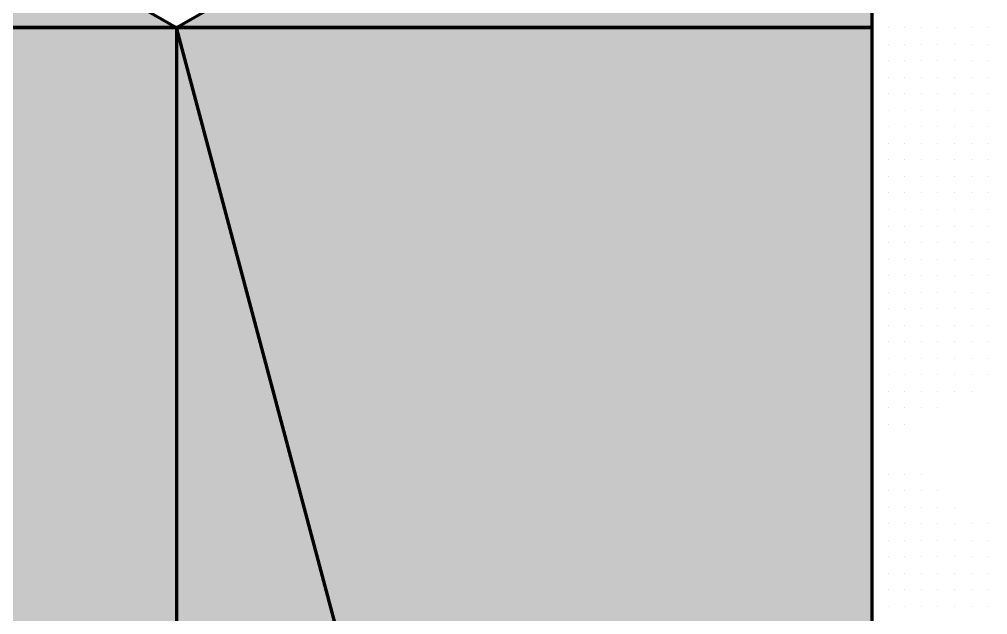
# Model space of a CAD drawing. Header units: inches. Extents: x 1 to 529, y -1 to 335.
# Drawn here: x 416.167 to 420.067, y 26.633 to 29.033 of the extents above; entities that cross this region are included whole.
import ezdxf

# ---------------------------------------------------------------- set-up
doc = ezdxf.new("R2010")
doc.units = ezdxf.units.IN
doc.layers.add('H', color=7, linetype='CONTINUOUS', lineweight=100)
doc.layers.add('P', color=250, linetype='CONTINUOUS', lineweight=100)

msp = doc.modelspace()

# ---------------------------------------------------------------- hatches: boundary and pattern name
at = {"layer": 'H', "linetype": 'CONTINUOUS'}
for points in [[(414, 30.6), (416.8, 29), (414, 29)], [(419.6, 30.6), (419.6, 29), (416.8, 29)], [(414, 29), (416.8, 29), (416.8, 22.8)], [(416.8, 18.4667), (419.6, 18.4667), (416.8, 29), (416.8, 18.4667), (419.6, 18.4667), (419.6, 16.8667)], [(416.8, 29), (419.6, 29), (419.6, 18.4667)]]:
    msp.add_hatch(color=0, dxfattribs=at).paths.add_polyline_path(points)

# ---------------------------------------------------------------- linework, layer by layer
at = {"layer": 'P', "color": 0, "linetype": 'CONTINUOUS'}
for points in [[(414, 30.6), (416.8, 29), (414, 29), (414, 30.6)], [(419.6, 30.6), (419.6, 29), (416.8, 29), (419.6, 30.6)], [(414, 29), (416.8, 29), (416.8, 22.8), (414, 29)], [(416.8, 29), (416.8, 18.4667), (419.6, 18.4667), (416.8, 29)], [(416.8, 29), (419.6, 29), (419.6, 18.4667), (416.8, 29)], [(419.6667, 29), (419.6667, 29)], [(419.6667, 29), (419.6667, 29)], [(419.6667, 29), (419.6667, 29)], [(419.7333, 29), (419.7333, 29)], [(419.7333, 29), (419.7333, 29)], [(419.7333, 29), (419.7333, 29)], [(419.8, 29), (419.8, 29)], [(419.8, 29), (419.8, 29)], [(419.8, 29), (419.8, 29)], [(419.8667, 29), (419.8667, 29)], [(419.8667, 29), (419.8667, 29)], [(419.8667, 29), (419.8667, 29)], [(419.8667, 29), (419.8667, 29)], [(419.8667, 29), (419.8667, 29)], [(419.8667, 29), (419.8667, 29)], [(419.9333, 29), (419.9333, 29)], [(419.9333, 29), (419.9333, 29)], [(419.9333, 29), (419.9333, 29)], [(420, 29), (420, 29)], [(420, 29), (420, 29)], [(420, 29), (420, 29)], [(420, 29), (420, 29)], [(420, 29), (420, 29)], [(420, 29), (420, 29)], [(420.0667, 29), (420.0667, 29)], [(420.0667, 29), (420.0667, 29)], [(420.0667, 29), (420.0667, 29)], [(419.6667, 28.9333), (419.6667, 28.9333)], [(419.6667, 28.9333), (419.6667, 28.9333)], [(419.6667, 28.9333), (419.6667, 28.9333)], [(419.7333, 28.9333), (419.7333, 28.9333)], [(419.7333, 28.9333), (419.7333, 28.9333)], [(419.7333, 28.9333), (419.7333, 28.9333)], [(419.8, 28.9333), (419.8, 28.9333)], [(419.8, 28.9333), (419.8, 28.9333)], [(419.8, 28.9333), (419.8, 28.9333)], [(419.8667, 28.9333), (419.8667, 28.9333)], [(419.8667, 28.9333), (419.8667, 28.9333)], [(419.8667, 28.9333), (419.8667, 28.9333)], [(419.8667, 28.9333), (419.8667, 28.9333)], [(419.8667, 28.9333), (419.8667, 28.9333)], [(419.8667, 28.9333), (419.8667, 28.9333)], [(419.9333, 28.9333), (419.9333, 28.9333)], [(419.9333, 28.9333), (419.9333, 28.9333)], [(419.9333, 28.9333), (419.9333, 28.9333)], [(420, 28.9333), (420, 28.9333)], [(420, 28.9333), (420, 28.9333)], [(420, 28.9333), (420, 28.9333)], [(420, 28.9333), (420, 28.9333)], [(420, 28.9333), (420, 28.9333)], [(420, 28.9333), (420, 28.9333)], [(420.0667, 28.9333), (420.0667, 28.9333)], [(420.0667, 28.9333), (420.0667, 28.9333)], [(420.0667, 28.9333), (420.0667, 28.9333)], [(419.6667, 28.8667), (419.6667, 28.8667)], [(419.6667, 28.8667), (419.6667, 28.8667)], [(419.6667, 28.8667), (419.6667, 28.8667)], [(419.6667, 28.8667), (419.6667, 28.8667)], [(419.6667, 28.8667), (419.6667, 28.8667)], [(419.6667, 28.8667), (419.6667, 28.8667)], [(419.7333, 28.8667), (419.7333, 28.8667)], [(419.7333, 28.8667), (419.7333, 28.8667)], [(419.7333, 28.8667), (419.7333, 28.8667)], [(419.7333, 28.8667), (419.7333, 28.8667)], [(419.7333, 28.8667), (419.7333, 28.8667)], [(419.7333, 28.8667), (419.7333, 28.8667)], [(419.8, 28.8667), (419.8, 28.8667)], [(419.8, 28.8667), (419.8, 28.8667)], [(419.8, 28.8667), (419.8, 28.8667)], [(419.8, 28.8667), (419.8, 28.8667)], [(419.8, 28.8667), (419.8, 28.8667)], [(419.8, 28.8667), (419.8, 28.8667)], [(419.8667, 28.8667), (419.8667, 28.8667)], [(419.8667, 28.8667), (419.8667, 28.8667)], [(419.8667, 28.8667), (419.8667, 28.8667)], [(419.8667, 28.8667), (419.8667, 28.8667)], [(419.8667, 28.8667), (419.8667, 28.8667)], [(419.8667, 28.8667), (419.8667, 28.8667)], [(419.8667, 28.8667), (419.8667, 28.8667)], [(419.8667, 28.8667), (419.8667, 28.8667)], [(419.8667, 28.8667), (419.8667, 28.8667)], [(419.8667, 28.8667), (419.8667, 28.8667)], [(419.8667, 28.8667), (419.8667, 28.8667)], [(419.8667, 28.8667), (419.8667, 28.8667)], [(419.9333, 28.8667), (419.9333, 28.8667)], [(419.9333, 28.8667), (419.9333, 28.8667)], [(419.9333, 28.8667), (419.9333, 28.8667)], [(419.9333, 28.8667), (419.9333, 28.8667)], [(419.9333, 28.8667), (419.9333, 28.8667)], [(419.9333, 28.8667), (419.9333, 28.8667)], [(420, 28.8667), (420, 28.8667)], [(420, 28.8667), (420, 28.8667)], [(420, 28.8667), (420, 28.8667)], [(420, 28.8667), (420, 28.8667)], [(420, 28.8667), (420, 28.8667)], [(420, 28.8667), (420, 28.8667)], [(420, 28.8667), (420, 28.8667)], [(420, 28.8667), (420, 28.8667)], [(420, 28.8667), (420, 28.8667)], [(420, 28.8667), (420, 28.8667)], [(420, 28.8667), (420, 28.8667)], [(420, 28.8667), (420, 28.8667)], [(420.0667, 28.8667), (420.0667, 28.8667)], [(420.0667, 28.8667), (420.0667, 28.8667)], [(420.0667, 28.8667), (420.0667, 28.8667)], [(420.0667, 28.8667), (420.0667, 28.8667)], [(420.0667, 28.8667), (420.0667, 28.8667)], [(420.0667, 28.8667), (420.0667, 28.8667)], [(419.6667, 28.8), (419.6667, 28.8)], [(419.6667, 28.8), (419.6667, 28.8)], [(419.6667, 28.8), (419.6667, 28.8)], [(419.6667, 28.8), (419.6667, 28.8)], [(419.7333, 28.8), (419.7333, 28.8)], [(419.7333, 28.8), (419.7333, 28.8)], [(419.7333, 28.8), (419.7333, 28.8)], [(419.7333, 28.8), (419.7333, 28.8)], [(419.8, 28.8), (419.8, 28.8)], [(419.8, 28.8), (419.8, 28.8)], [(419.8, 28.8), (419.8, 28.8)], [(419.8, 28.8), (419.8, 28.8)], [(419.8667, 28.8), (419.8667, 28.8)], [(419.8667, 28.8), (419.8667, 28.8)], [(419.8667, 28.8), (419.8667, 28.8)], [(419.8667, 28.8), (419.8667, 28.8)], [(419.8667, 28.8), (419.8667, 28.8)], [(419.8667, 28.8), (419.8667, 28.8)], [(419.8667, 28.8), (419.8667, 28.8)], [(419.8667, 28.8), (419.8667, 28.8)], [(419.9333, 28.8), (419.9333, 28.8)], [(419.9333, 28.8), (419.9333, 28.8)], [(419.9333, 28.8), (419.9333, 28.8)], [(419.9333, 28.8), (419.9333, 28.8)], [(420, 28.8), (420, 28.8)], [(420, 28.8), (420, 28.8)], [(420, 28.8), (420, 28.8)], [(420, 28.8), (420, 28.8)], [(420, 28.8), (420, 28.8)], [(420, 28.8), (420, 28.8)], [(420, 28.8), (420, 28.8)], [(420, 28.8), (420, 28.8)], [(420.0667, 28.8), (420.0667, 28.8)], [(420.0667, 28.8), (420.0667, 28.8)], [(420.0667, 28.8), (420.0667, 28.8)], [(420.0667, 28.8), (420.0667, 28.8)], [(419.6667, 28.7333), (419.6667, 28.7333)], [(419.6667, 28.7333), (419.6667, 28.7333)], [(419.6667, 28.7333), (419.6667, 28.7333)], [(419.6667, 28.7333), (419.6667, 28.7333)], [(419.6667, 28.7333), (419.6667, 28.7333)], [(419.6667, 28.7333), (419.6667, 28.7333)], [(419.7333, 28.7333), (419.7333, 28.7333)], [(419.7333, 28.7333), (419.7333, 28.7333)], [(419.7333, 28.7333), (419.7333, 28.7333)], [(419.7333, 28.7333), (419.7333, 28.7333)], [(419.7333, 28.7333), (419.7333, 28.7333)], [(419.7333, 28.7333), (419.7333, 28.7333)], [(419.8, 28.7333), (419.8, 28.7333)], [(419.8, 28.7333), (419.8, 28.7333)], [(419.8, 28.7333), (419.8, 28.7333)], [(419.8, 28.7333), (419.8, 28.7333)], [(419.8, 28.7333), (419.8, 28.7333)], [(419.8, 28.7333), (419.8, 28.7333)], [(419.8667, 28.7333), (419.8667, 28.7333)], [(419.8667, 28.7333), (419.8667, 28.7333)], [(419.8667, 28.7333), (419.8667, 28.7333)], [(419.8667, 28.7333), (419.8667, 28.7333)], [(419.8667, 28.7333), (419.8667, 28.7333)], [(419.8667, 28.7333), (419.8667, 28.7333)], [(419.8667, 28.7333), (419.8667, 28.7333)], [(419.8667, 28.7333), (419.8667, 28.7333)], [(419.8667, 28.7333), (419.8667, 28.7333)], [(419.8667, 28.7333), (419.8667, 28.7333)], [(419.8667, 28.7333), (419.8667, 28.7333)], [(419.8667, 28.7333), (419.8667, 28.7333)], [(419.9333, 28.7333), (419.9333, 28.7333)], [(419.9333, 28.7333), (419.9333, 28.7333)], [(419.9333, 28.7333), (419.9333, 28.7333)], [(419.9333, 28.7333), (419.9333, 28.7333)], [(419.9333, 28.7333), (419.9333, 28.7333)], [(419.9333, 28.7333), (419.9333, 28.7333)], [(420, 28.7333), (420, 28.7333)], [(420, 28.7333), (420, 28.7333)], [(420, 28.7333), (420, 28.7333)], [(420, 28.7333), (420, 28.7333)], [(420, 28.7333), (420, 28.7333)], [(420, 28.7333), (420, 28.7333)], [(420, 28.7333), (420, 28.7333)], [(420, 28.7333), (420, 28.7333)], [(420, 28.7333), (420, 28.7333)], [(420, 28.7333), (420, 28.7333)], [(420, 28.7333), (420, 28.7333)], [(420, 28.7333), (420, 28.7333)], [(420.0667, 28.7333), (420.0667, 28.7333)], [(420.0667, 28.7333), (420.0667, 28.7333)], [(420.0667, 28.7333), (420.0667, 28.7333)], [(420.0667, 28.7333), (420.0667, 28.7333)], [(420.0667, 28.7333), (420.0667, 28.7333)], [(420.0667, 28.7333), (420.0667, 28.7333)], [(420.0667, 28.7333), (420.0667, 28.7333)], [(419.6667, 28.6667), (419.6667, 28.6667)], [(419.6667, 28.6667), (419.6667, 28.6667)], [(419.6667, 28.6667), (419.6667, 28.6667)], [(419.7333, 28.6667), (419.7333, 28.6667)], [(419.7333, 28.6667), (419.7333, 28.6667)], [(419.7333, 28.6667), (419.7333, 28.6667)], [(419.8, 28.6667), (419.8, 28.6667)], [(419.8, 28.6667), (419.8, 28.6667)], [(419.8, 28.6667), (419.8, 28.6667)], [(419.8667, 28.6667), (419.8667, 28.6667)], [(419.8667, 28.6667), (419.8667, 28.6667)], [(419.8667, 28.6667), (419.8667, 28.6667)], [(419.8667, 28.6667), (419.8667, 28.6667)], [(419.8667, 28.6667), (419.8667, 28.6667)], [(419.8667, 28.6667), (419.8667, 28.6667)], [(419.9333, 28.6667), (419.9333, 28.6667)], [(419.9333, 28.6667), (419.9333, 28.6667)], [(419.9333, 28.6667), (419.9333, 28.6667)], [(420, 28.6667), (420, 28.6667)], [(420, 28.6667), (420, 28.6667)], [(420, 28.6667), (420, 28.6667)], [(420, 28.6667), (420, 28.6667)], [(420, 28.6667), (420, 28.6667)], [(420, 28.6667), (420, 28.6667)], [(420.0667, 28.6667), (420.0667, 28.6667)], [(420.0667, 28.6667), (420.0667, 28.6667)], [(420.0667, 28.6667), (420.0667, 28.6667)], [(419.6667, 28.6), (419.6667, 28.6)], [(419.6667, 28.6), (419.6667, 28.6)], [(419.6667, 28.6), (419.6667, 28.6)], [(419.7333, 28.6), (419.7333, 28.6)], [(419.7333, 28.6), (419.7333, 28.6)], [(419.7333, 28.6), (419.7333, 28.6)], [(419.8, 28.6), (419.8, 28.6)], [(419.8, 28.6), (419.8, 28.6)], [(419.8, 28.6), (419.8, 28.6)], [(419.8667, 28.6), (419.8667, 28.6)], [(419.8667, 28.6), (419.8667, 28.6)], [(419.8667, 28.6), (419.8667, 28.6)], [(419.8667, 28.6), (419.8667, 28.6)], [(419.8667, 28.6), (419.8667, 28.6)], [(419.8667, 28.6), (419.8667, 28.6)], [(419.9333, 28.6), (419.9333, 28.6)], [(419.9333, 28.6), (419.9333, 28.6)], [(419.9333, 28.6), (419.9333, 28.6)], [(420, 28.6), (420, 28.6)], [(420, 28.6), (420, 28.6)], [(420, 28.6), (420, 28.6)], [(420, 28.6), (420, 28.6)], [(420, 28.6), (420, 28.6)], [(420, 28.6), (420, 28.6)], [(420.0667, 28.6), (420.0667, 28.6)], [(420.0667, 28.6), (420.0667, 28.6)], [(420.0667, 28.6), (420.0667, 28.6)], [(419.6667, 28.5333), (419.6667, 28.5333)], [(419.6667, 28.5333), (419.6667, 28.5333)], [(419.6667, 28.5333), (419.6667, 28.5333)], [(419.6667, 28.5333), (419.6667, 28.5333)], [(419.6667, 28.5333), (419.6667, 28.5333)], [(419.6667, 28.5333), (419.6667, 28.5333)], [(419.7333, 28.5333), (419.7333, 28.5333)], [(419.7333, 28.5333), (419.7333, 28.5333)], [(419.7333, 28.5333), (419.7333, 28.5333)], [(419.7333, 28.5333), (419.7333, 28.5333)], [(419.7333, 28.5333), (419.7333, 28.5333)], [(419.7333, 28.5333), (419.7333, 28.5333)], [(419.8, 28.5333), (419.8, 28.5333)], [(419.8, 28.5333), (419.8, 28.5333)], [(419.8, 28.5333), (419.8, 28.5333)], [(419.8, 28.5333), (419.8, 28.5333)], [(419.8, 28.5333), (419.8, 28.5333)], [(419.8, 28.5333), (419.8, 28.5333)], [(419.8667, 28.5333), (419.8667, 28.5333)], [(419.8667, 28.5333), (419.8667, 28.5333)], [(419.8667, 28.5333), (419.8667, 28.5333)], [(419.8667, 28.5333), (419.8667, 28.5333)], [(419.8667, 28.5333), (419.8667, 28.5333)], [(419.8667, 28.5333), (419.8667, 28.5333)], [(419.8667, 28.5333), (419.8667, 28.5333)], [(419.8667, 28.5333), (419.8667, 28.5333)], [(419.8667, 28.5333), (419.8667, 28.5333)], [(419.8667, 28.5333), (419.8667, 28.5333)], [(419.8667, 28.5333), (419.8667, 28.5333)], [(419.8667, 28.5333), (419.8667, 28.5333)], [(419.9333, 28.5333), (419.9333, 28.5333)], [(419.9333, 28.5333), (419.9333, 28.5333)], [(419.9333, 28.5333), (419.9333, 28.5333)], [(419.9333, 28.5333), (419.9333, 28.5333)], [(419.9333, 28.5333), (419.9333, 28.5333)], [(419.9333, 28.5333), (419.9333, 28.5333)], [(420, 28.5333), (420, 28.5333)], [(420, 28.5333), (420, 28.5333)], [(420, 28.5333), (420, 28.5333)], [(420, 28.5333), (420, 28.5333)], [(420, 28.5333), (420, 28.5333)], [(420, 28.5333), (420, 28.5333)], [(420, 28.5333), (420, 28.5333)], [(420, 28.5333), (420, 28.5333)], [(420, 28.5333), (420, 28.5333)], [(420, 28.5333), (420, 28.5333)], [(420, 28.5333), (420, 28.5333)], [(420, 28.5333), (420, 28.5333)], [(420.0667, 28.5333), (420.0667, 28.5333)], [(420.0667, 28.5333), (420.0667, 28.5333)], [(420.0667, 28.5333), (420.0667, 28.5333)], [(420.0667, 28.5333), (420.0667, 28.5333)], [(420.0667, 28.5333), (420.0667, 28.5333)], [(420.0667, 28.5333), (420.0667, 28.5333)], [(419.6667, 28.4667), (419.6667, 28.4667)], [(419.6667, 28.4667), (419.6667, 28.4667)], [(419.6667, 28.4667), (419.6667, 28.4667)], [(419.7333, 28.4667), (419.7333, 28.4667)], [(419.7333, 28.4667), (419.7333, 28.4667)], [(419.7333, 28.4667), (419.7333, 28.4667)], [(419.8, 28.4667), (419.8, 28.4667)], [(419.8, 28.4667), (419.8, 28.4667)], [(419.8, 28.4667), (419.8, 28.4667)], [(419.8667, 28.4667), (419.8667, 28.4667)], [(419.8667, 28.4667), (419.8667, 28.4667)], [(419.8667, 28.4667), (419.8667, 28.4667)], [(419.8667, 28.4667), (419.8667, 28.4667)], [(419.8667, 28.4667), (419.8667, 28.4667)], [(419.8667, 28.4667), (419.8667, 28.4667)], [(419.9333, 28.4667), (419.9333, 28.4667)], [(419.9333, 28.4667), (419.9333, 28.4667)], [(419.9333, 28.4667), (419.9333, 28.4667)], [(420, 28.4667), (420, 28.4667)], [(420, 28.4667), (420, 28.4667)], [(420, 28.4667), (420, 28.4667)], [(420, 28.4667), (420, 28.4667)], [(420, 28.4667), (420, 28.4667)], [(420, 28.4667), (420, 28.4667)], [(420.0667, 28.4667), (420.0667, 28.4667)], [(420.0667, 28.4667), (420.0667, 28.4667)], [(420.0667, 28.4667), (420.0667, 28.4667)], [(419.6667, 28.4), (419.6667, 28.4)], [(419.6667, 28.4), (419.6667, 28.4)], [(419.6667, 28.4), (419.6667, 28.4)], [(419.6667, 28.4), (419.6667, 28.4)], [(419.6667, 28.4), (419.6667, 28.4)], [(419.6667, 28.4), (419.6667, 28.4)], [(419.6667, 28.4), (419.6667, 28.4)], [(419.7333, 28.4), (419.7333, 28.4)], [(419.7333, 28.4), (419.7333, 28.4)], [(419.7333, 28.4), (419.7333, 28.4)], [(419.7333, 28.4), (419.7333, 28.4)], [(419.7333, 28.4), (419.7333, 28.4)], [(419.7333, 28.4), (419.7333, 28.4)], [(419.7333, 28.4), (419.7333, 28.4)], [(419.8, 28.4), (419.8, 28.4)], [(419.8, 28.4), (419.8, 28.4)], [(419.8, 28.4), (419.8, 28.4)], [(419.8, 28.4), (419.8, 28.4)], [(419.8, 28.4), (419.8, 28.4)], [(419.8, 28.4), (419.8, 28.4)], [(419.8, 28.4), (419.8, 28.4)], [(419.8667, 28.4), (419.8667, 28.4)], [(419.8667, 28.4), (419.8667, 28.4)], [(419.8667, 28.4), (419.8667, 28.4)], [(419.8667, 28.4), (419.8667, 28.4)], [(419.8667, 28.4), (419.8667, 28.4)], [(419.8667, 28.4), (419.8667, 28.4)], [(419.8667, 28.4), (419.8667, 28.4)], [(419.8667, 28.4), (419.8667, 28.4)], [(419.8667, 28.4), (419.8667, 28.4)], [(419.8667, 28.4), (419.8667, 28.4)], [(419.8667, 28.4), (419.8667, 28.4)], [(419.8667, 28.4), (419.8667, 28.4)], [(419.8667, 28.4), (419.8667, 28.4)], [(419.8667, 28.4), (419.8667, 28.4)], [(419.9333, 28.4), (419.9333, 28.4)], [(419.9333, 28.4), (419.9333, 28.4)], [(419.9333, 28.4), (419.9333, 28.4)], [(419.9333, 28.4), (419.9333, 28.4)], [(419.9333, 28.4), (419.9333, 28.4)], [(419.9333, 28.4), (419.9333, 28.4)], [(419.9333, 28.4), (419.9333, 28.4)], [(420, 28.4), (420, 28.4)], [(420, 28.4), (420, 28.4)], [(420, 28.4), (420, 28.4)], [(420, 28.4), (420, 28.4)], [(420, 28.4), (420, 28.4)], [(420, 28.4), (420, 28.4)], [(420, 28.4), (420, 28.4)], [(420, 28.4), (420, 28.4)], [(420, 28.4), (420, 28.4)], [(420, 28.4), (420, 28.4)], [(420, 28.4), (420, 28.4)], [(420, 28.4), (420, 28.4)], [(420, 28.4), (420, 28.4)], [(420, 28.4), (420, 28.4)], [(420.0667, 28.4), (420.0667, 28.4)], [(420.0667, 28.4), (420.0667, 28.4)], [(420.0667, 28.4), (420.0667, 28.4)], [(420.0667, 28.4), (420.0667, 28.4)], [(420.0667, 28.4), (420.0667, 28.4)], [(420.0667, 28.4), (420.0667, 28.4)], [(420.0667, 28.4), (420.0667, 28.4)], [(419.6667, 28.3333), (419.6667, 28.3333)], [(419.6667, 28.3333), (419.6667, 28.3333)], [(419.6667, 28.3333), (419.6667, 28.3333)], [(419.7333, 28.3333), (419.7333, 28.3333)], [(419.7333, 28.3333), (419.7333, 28.3333)], [(419.7333, 28.3333), (419.7333, 28.3333)], [(419.8, 28.3333), (419.8, 28.3333)], [(419.8, 28.3333), (419.8, 28.3333)], [(419.8, 28.3333), (419.8, 28.3333)], [(419.8667, 28.3333), (419.8667, 28.3333)], [(419.8667, 28.3333), (419.8667, 28.3333)], [(419.8667, 28.3333), (419.8667, 28.3333)], [(419.8667, 28.3333), (419.8667, 28.3333)], [(419.8667, 28.3333), (419.8667, 28.3333)], [(419.8667, 28.3333), (419.8667, 28.3333)], [(419.9333, 28.3333), (419.9333, 28.3333)], [(419.9333, 28.3333), (419.9333, 28.3333)], [(419.9333, 28.3333), (419.9333, 28.3333)], [(420, 28.3333), (420, 28.3333)], [(420, 28.3333), (420, 28.3333)], [(420, 28.3333), (420, 28.3333)], [(420, 28.3333), (420, 28.3333)], [(420, 28.3333), (420, 28.3333)], [(420, 28.3333), (420, 28.3333)], [(420.0667, 28.3333), (420.0667, 28.3333)], [(420.0667, 28.3333), (420.0667, 28.3333)], [(420.0667, 28.3333), (420.0667, 28.3333)], [(419.6667, 28.2667), (419.6667, 28.2667)], [(419.6667, 28.2667), (419.6667, 28.2667)], [(419.6667, 28.2667), (419.6667, 28.2667)], [(419.6667, 28.2667), (419.6667, 28.2667)], [(419.7333, 28.2667), (419.7333, 28.2667)], [(419.7333, 28.2667), (419.7333, 28.2667)], [(419.7333, 28.2667), (419.7333, 28.2667)], [(419.8, 28.2667), (419.8, 28.2667)], [(419.8, 28.2667), (419.8, 28.2667)], [(419.8, 28.2667), (419.8, 28.2667)], [(419.8667, 28.2667), (419.8667, 28.2667)], [(419.8667, 28.2667), (419.8667, 28.2667)], [(419.8667, 28.2667), (419.8667, 28.2667)], [(419.8667, 28.2667), (419.8667, 28.2667)], [(419.8667, 28.2667), (419.8667, 28.2667)], [(419.8667, 28.2667), (419.8667, 28.2667)], [(419.9333, 28.2667), (419.9333, 28.2667)], [(419.9333, 28.2667), (419.9333, 28.2667)], [(419.9333, 28.2667), (419.9333, 28.2667)], [(420, 28.2667), (420, 28.2667)], [(420, 28.2667), (420, 28.2667)], [(420, 28.2667), (420, 28.2667)], [(420, 28.2667), (420, 28.2667)], [(420, 28.2667), (420, 28.2667)], [(420, 28.2667), (420, 28.2667)], [(420.0667, 28.2667), (420.0667, 28.2667)], [(420.0667, 28.2667), (420.0667, 28.2667)], [(420.0667, 28.2667), (420.0667, 28.2667)], [(419.6667, 28.2), (419.6667, 28.2)], [(419.6667, 28.2), (419.6667, 28.2)], [(419.6667, 28.2), (419.6667, 28.2)], [(419.6667, 28.2), (419.6667, 28.2)], [(419.6667, 28.2), (419.6667, 28.2)], [(419.6667, 28.2), (419.6667, 28.2)], [(419.7333, 28.2), (419.7333, 28.2)], [(419.7333, 28.2), (419.7333, 28.2)], [(419.7333, 28.2), (419.7333, 28.2)], [(419.7333, 28.2), (419.7333, 28.2)], [(419.7333, 28.2), (419.7333, 28.2)], [(419.7333, 28.2), (419.7333, 28.2)], [(419.8, 28.2), (419.8, 28.2)], [(419.8, 28.2), (419.8, 28.2)], [(419.8, 28.2), (419.8, 28.2)], [(419.8, 28.2), (419.8, 28.2)], [(419.8, 28.2), (419.8, 28.2)], [(419.8, 28.2), (419.8, 28.2)], [(419.8667, 28.2), (419.8667, 28.2)], [(419.8667, 28.2), (419.8667, 28.2)], [(419.8667, 28.2), (419.8667, 28.2)], [(419.8667, 28.2), (419.8667, 28.2)], [(419.8667, 28.2), (419.8667, 28.2)], [(419.8667, 28.2), (419.8667, 28.2)], [(419.8667, 28.2), (419.8667, 28.2)], [(419.8667, 28.2), (419.8667, 28.2)], [(419.8667, 28.2), (419.8667, 28.2)], [(419.8667, 28.2), (419.8667, 28.2)], [(419.8667, 28.2), (419.8667, 28.2)], [(419.8667, 28.2), (419.8667, 28.2)], [(419.9333, 28.2), (419.9333, 28.2)], [(419.9333, 28.2), (419.9333, 28.2)], [(419.9333, 28.2), (419.9333, 28.2)], [(419.9333, 28.2), (419.9333, 28.2)], [(419.9333, 28.2), (419.9333, 28.2)], [(419.9333, 28.2), (419.9333, 28.2)], [(420, 28.2), (420, 28.2)], [(420, 28.2), (420, 28.2)], [(420, 28.2), (420, 28.2)], [(420, 28.2), (420, 28.2)], [(420, 28.2), (420, 28.2)], [(420, 28.2), (420, 28.2)], [(420, 28.2), (420, 28.2)], [(420, 28.2), (420, 28.2)], [(420, 28.2), (420, 28.2)], [(420, 28.2), (420, 28.2)], [(420, 28.2), (420, 28.2)], [(420, 28.2), (420, 28.2)], [(420.0667, 28.2), (420.0667, 28.2)], [(420.0667, 28.2), (420.0667, 28.2)], [(420.0667, 28.2), (420.0667, 28.2)], [(420.0667, 28.2), (420.0667, 28.2)], [(420.0667, 28.2), (420.0667, 28.2)], [(420.0667, 28.2), (420.0667, 28.2)], [(419.6667, 28.1333), (419.6667, 28.1333)], [(419.6667, 28.1333), (419.6667, 28.1333)], [(419.6667, 28.1333), (419.6667, 28.1333)], [(419.7333, 28.1333), (419.7333, 28.1333)], [(419.7333, 28.1333), (419.7333, 28.1333)], [(419.7333, 28.1333), (419.7333, 28.1333)], [(419.8, 28.1333), (419.8, 28.1333)], [(419.8, 28.1333), (419.8, 28.1333)], [(419.8, 28.1333), (419.8, 28.1333)], [(419.8667, 28.1333), (419.8667, 28.1333)], [(419.8667, 28.1333), (419.8667, 28.1333)], [(419.8667, 28.1333), (419.8667, 28.1333)], [(419.8667, 28.1333), (419.8667, 28.1333)], [(419.8667, 28.1333), (419.8667, 28.1333)], [(419.8667, 28.1333), (419.8667, 28.1333)], [(419.9333, 28.1333), (419.9333, 28.1333)], [(419.9333, 28.1333), (419.9333, 28.1333)], [(419.9333, 28.1333), (419.9333, 28.1333)], [(420, 28.1333), (420, 28.1333)], [(420, 28.1333), (420, 28.1333)], [(420, 28.1333), (420, 28.1333)], [(420, 28.1333), (420, 28.1333)], [(420, 28.1333), (420, 28.1333)], [(420, 28.1333), (420, 28.1333)], [(420.0667, 28.1333), (420.0667, 28.1333)], [(420.0667, 28.1333), (420.0667, 28.1333)], [(420.0667, 28.1333), (420.0667, 28.1333)], [(419.6667, 28.0667), (419.6667, 28.0667)], [(419.6667, 28.0667), (419.6667, 28.0667)], [(419.6667, 28.0667), (419.6667, 28.0667)], [(419.6667, 28.0667), (419.6667, 28.0667)], [(419.7333, 28.0667), (419.7333, 28.0667)], [(419.7333, 28.0667), (419.7333, 28.0667)], [(419.7333, 28.0667), (419.7333, 28.0667)], [(419.7333, 28.0667), (419.7333, 28.0667)], [(419.8, 28.0667), (419.8, 28.0667)], [(419.8, 28.0667), (419.8, 28.0667)], [(419.8, 28.0667), (419.8, 28.0667)], [(419.8, 28.0667), (419.8, 28.0667)], [(419.8667, 28.0667), (419.8667, 28.0667)], [(419.8667, 28.0667), (419.8667, 28.0667)], [(419.8667, 28.0667), (419.8667, 28.0667)], [(419.8667, 28.0667), (419.8667, 28.0667)], [(419.8667, 28.0667), (419.8667, 28.0667)], [(419.8667, 28.0667), (419.8667, 28.0667)], [(419.8667, 28.0667), (419.8667, 28.0667)], [(419.8667, 28.0667), (419.8667, 28.0667)], [(419.9333, 28.0667), (419.9333, 28.0667)], [(419.9333, 28.0667), (419.9333, 28.0667)], [(419.9333, 28.0667), (419.9333, 28.0667)], [(419.9333, 28.0667), (419.9333, 28.0667)], [(420, 28.0667), (420, 28.0667)], [(420, 28.0667), (420, 28.0667)], [(420, 28.0667), (420, 28.0667)], [(420, 28.0667), (420, 28.0667)], [(420, 28.0667), (420, 28.0667)], [(420, 28.0667), (420, 28.0667)], [(420, 28.0667), (420, 28.0667)], [(420, 28.0667), (420, 28.0667)], [(420, 28.0667), (420, 28.0667)], [(420.0667, 28.0667), (420.0667, 28.0667)], [(420.0667, 28.0667), (420.0667, 28.0667)], [(420.0667, 28.0667), (420.0667, 28.0667)], [(420.0667, 28.0667), (420.0667, 28.0667)], [(419.6667, 28), (419.6667, 28)], [(419.6667, 28), (419.6667, 28)], [(419.6667, 28), (419.6667, 28)], [(419.6667, 28), (419.6667, 28)], [(419.6667, 28), (419.6667, 28)], [(419.6667, 28), (419.6667, 28)], [(419.6667, 28), (419.6667, 28)], [(419.7333, 28), (419.7333, 28)], [(419.7333, 28), (419.7333, 28)], [(419.7333, 28), (419.7333, 28)], [(419.7333, 28), (419.7333, 28)], [(419.7333, 28), (419.7333, 28)], [(419.7333, 28), (419.7333, 28)], [(419.8, 28), (419.8, 28)], [(419.8, 28), (419.8, 28)], [(419.8, 28), (419.8, 28)], [(419.8, 28), (419.8, 28)], [(419.8, 28), (419.8, 28)], [(419.8, 28), (419.8, 28)], [(419.8667, 28), (419.8667, 28)], [(419.8667, 28), (419.8667, 28)], [(419.8667, 28), (419.8667, 28)], [(419.8667, 28), (419.8667, 28)], [(419.8667, 28), (419.8667, 28)], [(419.8667, 28), (419.8667, 28)], [(419.8667, 28), (419.8667, 28)], [(419.8667, 28), (419.8667, 28)], [(419.8667, 28), (419.8667, 28)], [(419.8667, 28), (419.8667, 28)], [(419.8667, 28), (419.8667, 28)], [(419.8667, 28), (419.8667, 28)], [(419.9333, 28), (419.9333, 28)], [(419.9333, 28), (419.9333, 28)], [(419.9333, 28), (419.9333, 28)], [(419.9333, 28), (419.9333, 28)], [(419.9333, 28), (419.9333, 28)], [(419.9333, 28), (419.9333, 28)], [(420, 28), (420, 28)], [(420, 28), (420, 28)], [(420, 28), (420, 28)], [(420, 28), (420, 28)], [(420, 28), (420, 28)], [(420, 28), (420, 28)], [(420, 28), (420, 28)], [(420, 28), (420, 28)], [(420, 28), (420, 28)], [(420, 28), (420, 28)], [(420, 28), (420, 28)], [(420, 28), (420, 28)], [(420.0667, 28), (420.0667, 28)], [(420.0667, 28), (420.0667, 28)], [(420.0667, 28), (420.0667, 28)], [(420.0667, 28), (420.0667, 28)], [(420.0667, 28), (420.0667, 28)], [(420.0667, 28), (420.0667, 28)], [(419.6667, 27.9333), (419.6667, 27.9333)], [(419.6667, 27.9333), (419.6667, 27.9333)], [(419.6667, 27.9333), (419.6667, 27.9333)], [(419.7333, 27.9333), (419.7333, 27.9333)], [(419.7333, 27.9333), (419.7333, 27.9333)], [(419.7333, 27.9333), (419.7333, 27.9333)], [(419.8, 27.9333), (419.8, 27.9333)], [(419.8, 27.9333), (419.8, 27.9333)], [(419.8, 27.9333), (419.8, 27.9333)], [(419.8667, 27.9333), (419.8667, 27.9333)], [(419.8667, 27.9333), (419.8667, 27.9333)], [(419.8667, 27.9333), (419.8667, 27.9333)], [(419.8667, 27.9333), (419.8667, 27.9333)], [(419.8667, 27.9333), (419.8667, 27.9333)], [(419.8667, 27.9333), (419.8667, 27.9333)], [(419.9333, 27.9333), (419.9333, 27.9333)], [(419.9333, 27.9333), (419.9333, 27.9333)], [(419.9333, 27.9333), (419.9333, 27.9333)], [(420, 27.9333), (420, 27.9333)], [(420, 27.9333), (420, 27.9333)], [(420, 27.9333), (420, 27.9333)], [(420, 27.9333), (420, 27.9333)], [(420, 27.9333), (420, 27.9333)], [(420, 27.9333), (420, 27.9333)], [(420.0667, 27.9333), (420.0667, 27.9333)], [(420.0667, 27.9333), (420.0667, 27.9333)], [(420.0667, 27.9333), (420.0667, 27.9333)], [(419.6667, 27.8667), (419.6667, 27.8667)], [(419.6667, 27.8667), (419.6667, 27.8667)], [(419.6667, 27.8667), (419.6667, 27.8667)], [(419.6667, 27.8667), (419.6667, 27.8667)], [(419.6667, 27.8667), (419.6667, 27.8667)], [(419.6667, 27.8667), (419.6667, 27.8667)], [(419.7333, 27.8667), (419.7333, 27.8667)], [(419.7333, 27.8667), (419.7333, 27.8667)], [(419.7333, 27.8667), (419.7333, 27.8667)], [(419.7333, 27.8667), (419.7333, 27.8667)], [(419.7333, 27.8667), (419.7333, 27.8667)], [(419.7333, 27.8667), (419.7333, 27.8667)], [(419.8, 27.8667), (419.8, 27.8667)], [(419.8, 27.8667), (419.8, 27.8667)], [(419.8, 27.8667), (419.8, 27.8667)], [(419.8, 27.8667), (419.8, 27.8667)], [(419.8, 27.8667), (419.8, 27.8667)], [(419.8, 27.8667), (419.8, 27.8667)], [(419.8667, 27.8667), (419.8667, 27.8667)], [(419.8667, 27.8667), (419.8667, 27.8667)], [(419.8667, 27.8667), (419.8667, 27.8667)], [(419.8667, 27.8667), (419.8667, 27.8667)], [(419.8667, 27.8667), (419.8667, 27.8667)], [(419.8667, 27.8667), (419.8667, 27.8667)], [(419.8667, 27.8667), (419.8667, 27.8667)], [(419.8667, 27.8667), (419.8667, 27.8667)], [(419.8667, 27.8667), (419.8667, 27.8667)], [(419.8667, 27.8667), (419.8667, 27.8667)], [(419.8667, 27.8667), (419.8667, 27.8667)], [(419.8667, 27.8667), (419.8667, 27.8667)], [(419.8667, 27.8667), (419.8667, 27.8667)], [(419.9333, 27.8667), (419.9333, 27.8667)], [(419.9333, 27.8667), (419.9333, 27.8667)], [(419.9333, 27.8667), (419.9333, 27.8667)], [(419.9333, 27.8667), (419.9333, 27.8667)], [(419.9333, 27.8667), (419.9333, 27.8667)], [(419.9333, 27.8667), (419.9333, 27.8667)], [(420, 27.8667), (420, 27.8667)], [(420, 27.8667), (420, 27.8667)], [(420, 27.8667), (420, 27.8667)], [(420, 27.8667), (420, 27.8667)], [(420, 27.8667), (420, 27.8667)], [(420, 27.8667), (420, 27.8667)], [(420, 27.8667), (420, 27.8667)], [(420, 27.8667), (420, 27.8667)], [(420, 27.8667), (420, 27.8667)], [(420, 27.8667), (420, 27.8667)], [(420, 27.8667), (420, 27.8667)], [(420, 27.8667), (420, 27.8667)], [(420.0667, 27.8667), (420.0667, 27.8667)], [(420.0667, 27.8667), (420.0667, 27.8667)], [(420.0667, 27.8667), (420.0667, 27.8667)], [(420.0667, 27.8667), (420.0667, 27.8667)], [(420.0667, 27.8667), (420.0667, 27.8667)], [(420.0667, 27.8667), (420.0667, 27.8667)], [(419.6667, 27.8), (419.6667, 27.8)], [(419.6667, 27.8), (419.6667, 27.8)], [(419.6667, 27.8), (419.6667, 27.8)], [(419.7333, 27.8), (419.7333, 27.8)], [(419.7333, 27.8), (419.7333, 27.8)], [(419.7333, 27.8), (419.7333, 27.8)], [(419.8, 27.8), (419.8, 27.8)], [(419.8, 27.8), (419.8, 27.8)], [(419.8, 27.8), (419.8, 27.8)], [(419.8, 27.8), (419.8, 27.8)], [(419.8667, 27.8), (419.8667, 27.8)], [(419.8667, 27.8), (419.8667, 27.8)], [(419.8667, 27.8), (419.8667, 27.8)], [(419.8667, 27.8), (419.8667, 27.8)], [(419.8667, 27.8), (419.8667, 27.8)], [(419.8667, 27.8), (419.8667, 27.8)], [(419.9333, 27.8), (419.9333, 27.8)], [(419.9333, 27.8), (419.9333, 27.8)], [(419.9333, 27.8), (419.9333, 27.8)], [(420, 27.8), (420, 27.8)], [(420, 27.8), (420, 27.8)], [(420, 27.8), (420, 27.8)], [(420, 27.8), (420, 27.8)], [(420, 27.8), (420, 27.8)], [(420, 27.8), (420, 27.8)], [(420.0667, 27.8), (420.0667, 27.8)], [(420.0667, 27.8), (420.0667, 27.8)], [(420.0667, 27.8), (420.0667, 27.8)], [(419.6667, 27.7333), (419.6667, 27.7333)], [(419.6667, 27.7333), (419.6667, 27.7333)], [(419.6667, 27.7333), (419.6667, 27.7333)], [(419.7333, 27.7333), (419.7333, 27.7333)], [(419.7333, 27.7333), (419.7333, 27.7333)], [(419.7333, 27.7333), (419.7333, 27.7333)], [(419.8, 27.7333), (419.8, 27.7333)], [(419.8, 27.7333), (419.8, 27.7333)], [(419.8, 27.7333), (419.8, 27.7333)], [(419.8667, 27.7333), (419.8667, 27.7333)], [(419.8667, 27.7333), (419.8667, 27.7333)], [(419.8667, 27.7333), (419.8667, 27.7333)], [(419.8667, 27.7333), (419.8667, 27.7333)], [(419.8667, 27.7333), (419.8667, 27.7333)], [(419.8667, 27.7333), (419.8667, 27.7333)], [(419.9333, 27.7333), (419.9333, 27.7333)], [(419.9333, 27.7333), (419.9333, 27.7333)], [(419.9333, 27.7333), (419.9333, 27.7333)], [(420, 27.7333), (420, 27.7333)], [(420, 27.7333), (420, 27.7333)], [(420, 27.7333), (420, 27.7333)], [(420, 27.7333), (420, 27.7333)], [(420, 27.7333), (420, 27.7333)], [(420, 27.7333), (420, 27.7333)], [(420.0667, 27.7333), (420.0667, 27.7333)], [(420.0667, 27.7333), (420.0667, 27.7333)], [(420.0667, 27.7333), (420.0667, 27.7333)], [(419.6667, 27.6667), (419.6667, 27.6667)], [(419.6667, 27.6667), (419.6667, 27.6667)], [(419.6667, 27.6667), (419.6667, 27.6667)], [(419.6667, 27.6667), (419.6667, 27.6667)], [(419.6667, 27.6667), (419.6667, 27.6667)], [(419.6667, 27.6667), (419.6667, 27.6667)], [(419.6667, 27.6667), (419.6667, 27.6667)], [(419.7333, 27.6667), (419.7333, 27.6667)], [(419.7333, 27.6667), (419.7333, 27.6667)], [(419.7333, 27.6667), (419.7333, 27.6667)], [(419.7333, 27.6667), (419.7333, 27.6667)], [(419.7333, 27.6667), (419.7333, 27.6667)], [(419.7333, 27.6667), (419.7333, 27.6667)], [(419.7333, 27.6667), (419.7333, 27.6667)], [(419.8, 27.6667), (419.8, 27.6667)], [(419.8, 27.6667), (419.8, 27.6667)], [(419.8, 27.6667), (419.8, 27.6667)], [(419.8, 27.6667), (419.8, 27.6667)], [(419.8, 27.6667), (419.8, 27.6667)], [(419.8, 27.6667), (419.8, 27.6667)], [(419.8, 27.6667), (419.8, 27.6667)], [(419.8667, 27.6667), (419.8667, 27.6667)], [(419.8667, 27.6667), (419.8667, 27.6667)], [(419.8667, 27.6667), (419.8667, 27.6667)], [(419.8667, 27.6667), (419.8667, 27.6667)], [(419.8667, 27.6667), (419.8667, 27.6667)], [(419.8667, 27.6667), (419.8667, 27.6667)], [(419.8667, 27.6667), (419.8667, 27.6667)], [(419.8667, 27.6667), (419.8667, 27.6667)], [(419.8667, 27.6667), (419.8667, 27.6667)], [(419.8667, 27.6667), (419.8667, 27.6667)], [(419.8667, 27.6667), (419.8667, 27.6667)], [(419.8667, 27.6667), (419.8667, 27.6667)], [(419.8667, 27.6667), (419.8667, 27.6667)], [(419.8667, 27.6667), (419.8667, 27.6667)], [(419.8667, 27.6667), (419.8667, 27.6667)], [(419.9333, 27.6667), (419.9333, 27.6667)], [(419.9333, 27.6667), (419.9333, 27.6667)], [(419.9333, 27.6667), (419.9333, 27.6667)], [(419.9333, 27.6667), (419.9333, 27.6667)], [(419.9333, 27.6667), (419.9333, 27.6667)], [(419.9333, 27.6667), (419.9333, 27.6667)], [(419.9333, 27.6667), (419.9333, 27.6667)], [(420, 27.6667), (420, 27.6667)], [(420, 27.6667), (420, 27.6667)], [(420, 27.6667), (420, 27.6667)], [(420, 27.6667), (420, 27.6667)], [(420, 27.6667), (420, 27.6667)], [(420, 27.6667), (420, 27.6667)], [(420, 27.6667), (420, 27.6667)], [(420, 27.6667), (420, 27.6667)], [(420, 27.6667), (420, 27.6667)], [(420, 27.6667), (420, 27.6667)], [(420, 27.6667), (420, 27.6667)], [(420, 27.6667), (420, 27.6667)], [(420, 27.6667), (420, 27.6667)], [(420, 27.6667), (420, 27.6667)], [(420.0667, 27.6667), (420.0667, 27.6667)], [(420.0667, 27.6667), (420.0667, 27.6667)], [(420.0667, 27.6667), (420.0667, 27.6667)], [(420.0667, 27.6667), (420.0667, 27.6667)], [(420.0667, 27.6667), (420.0667, 27.6667)], [(420.0667, 27.6667), (420.0667, 27.6667)], [(420.0667, 27.6667), (420.0667, 27.6667)], [(419.6667, 27.6), (419.6667, 27.6)], [(419.6667, 27.6), (419.6667, 27.6)], [(419.6667, 27.6), (419.6667, 27.6)], [(419.7333, 27.6), (419.7333, 27.6)], [(419.7333, 27.6), (419.7333, 27.6)], [(419.7333, 27.6), (419.7333, 27.6)], [(419.8, 27.6), (419.8, 27.6)], [(419.8, 27.6), (419.8, 27.6)], [(419.8, 27.6), (419.8, 27.6)], [(419.8667, 27.6), (419.8667, 27.6)], [(419.8667, 27.6), (419.8667, 27.6)], [(419.8667, 27.6), (419.8667, 27.6)], [(419.8667, 27.6), (419.8667, 27.6)], [(419.8667, 27.6), (419.8667, 27.6)], [(419.8667, 27.6), (419.8667, 27.6)], [(419.9333, 27.6), (419.9333, 27.6)], [(419.9333, 27.6), (419.9333, 27.6)], [(419.9333, 27.6), (419.9333, 27.6)], [(420, 27.6), (420, 27.6)], [(420, 27.6), (420, 27.6)], [(420, 27.6), (420, 27.6)], [(420, 27.6), (420, 27.6)], [(420, 27.6), (420, 27.6)], [(420.0667, 27.6), (420.0667, 27.6)], [(419.6667, 27.5333), (419.6667, 27.5333)], [(419.6667, 27.5333), (419.6667, 27.5333)], [(419.6667, 27.5333), (419.6667, 27.5333)], [(419.6667, 27.5333), (419.6667, 27.5333)], [(419.6667, 27.5333), (419.6667, 27.5333)], [(419.6667, 27.5333), (419.6667, 27.5333)], [(419.7333, 27.5333), (419.7333, 27.5333)], [(419.7333, 27.5333), (419.7333, 27.5333)], [(419.7333, 27.5333), (419.7333, 27.5333)], [(419.7333, 27.5333), (419.7333, 27.5333)], [(419.7333, 27.5333), (419.7333, 27.5333)], [(419.7333, 27.5333), (419.7333, 27.5333)], [(419.8, 27.5333), (419.8, 27.5333)], [(419.8, 27.5333), (419.8, 27.5333)], [(419.8, 27.5333), (419.8, 27.5333)], [(419.8, 27.5333), (419.8, 27.5333)], [(419.8, 27.5333), (419.8, 27.5333)], [(419.8, 27.5333), (419.8, 27.5333)], [(419.8667, 27.5333), (419.8667, 27.5333)], [(419.8667, 27.5333), (419.8667, 27.5333)], [(419.8667, 27.5333), (419.8667, 27.5333)], [(419.8667, 27.5333), (419.8667, 27.5333)], [(419.8667, 27.5333), (419.8667, 27.5333)], [(419.8667, 27.5333), (419.8667, 27.5333)], [(419.8667, 27.5333), (419.8667, 27.5333)], [(419.8667, 27.5333), (419.8667, 27.5333)], [(419.8667, 27.5333), (419.8667, 27.5333)], [(419.8667, 27.5333), (419.8667, 27.5333)], [(419.8667, 27.5333), (419.8667, 27.5333)], [(419.9333, 27.5333), (419.9333, 27.5333)], [(419.9333, 27.5333), (419.9333, 27.5333)], [(419.9333, 27.5333), (419.9333, 27.5333)], [(420, 27.5333), (420, 27.5333)], [(419.6667, 27.4667), (419.6667, 27.4667)], [(419.6667, 27.4667), (419.6667, 27.4667)], [(419.6667, 27.4667), (419.6667, 27.4667)], [(419.7333, 27.4667), (419.7333, 27.4667)], [(419.7333, 27.4667), (419.7333, 27.4667)], [(419.7333, 27.4667), (419.7333, 27.4667)], [(419.8, 27.4667), (419.8, 27.4667)], [(419.8, 27.4667), (419.8, 27.4667)], [(419.8667, 27.4667), (419.8667, 27.4667)], [(419.6667, 27.4), (419.6667, 27.4)], [(419.6667, 27.4), (419.6667, 27.4)], [(419.7333, 27.4), (419.7333, 27.4)], [(419.6667, 27.2), (419.6667, 27.2)], [(419.6667, 27.2), (419.6667, 27.2)], [(419.6667, 27.2), (419.6667, 27.2)], [(419.6667, 27.2), (419.6667, 27.2)], [(419.7333, 27.2), (419.7333, 27.2)], [(419.7333, 27.2), (419.7333, 27.2)], [(419.7333, 27.2), (419.7333, 27.2)], [(419.8, 27.2), (419.8, 27.2)], [(419.6667, 27.1333), (419.6667, 27.1333)], [(419.6667, 27.1333), (419.6667, 27.1333)], [(419.6667, 27.1333), (419.6667, 27.1333)], [(419.7333, 27.1333), (419.7333, 27.1333)], [(419.7333, 27.1333), (419.7333, 27.1333)], [(419.7333, 27.1333), (419.7333, 27.1333)], [(419.8, 27.1333), (419.8, 27.1333)], [(419.8, 27.1333), (419.8, 27.1333)], [(419.8, 27.1333), (419.8, 27.1333)], [(419.8667, 27.1333), (419.8667, 27.1333)], [(419.8667, 27.1333), (419.8667, 27.1333)], [(419.6667, 27.0667), (419.6667, 27.0667)], [(419.6667, 27.0667), (419.6667, 27.0667)], [(419.6667, 27.0667), (419.6667, 27.0667)], [(419.7333, 27.0667), (419.7333, 27.0667)], [(419.7333, 27.0667), (419.7333, 27.0667)], [(419.7333, 27.0667), (419.7333, 27.0667)], [(419.8, 27.0667), (419.8, 27.0667)], [(419.8, 27.0667), (419.8, 27.0667)], [(419.8, 27.0667), (419.8, 27.0667)], [(419.8667, 27.0667), (419.8667, 27.0667)], [(419.8667, 27.0667), (419.8667, 27.0667)], [(419.8667, 27.0667), (419.8667, 27.0667)], [(419.8667, 27.0667), (419.8667, 27.0667)], [(419.8667, 27.0667), (419.8667, 27.0667)], [(419.8667, 27.0667), (419.8667, 27.0667)], [(419.9333, 27.0667), (419.9333, 27.0667)], [(419.9333, 27.0667), (419.9333, 27.0667)], [(419.6667, 27), (419.6667, 27)], [(419.6667, 27), (419.6667, 27)], [(419.6667, 27), (419.6667, 27)], [(419.6667, 27), (419.6667, 27)], [(419.6667, 27), (419.6667, 27)], [(419.6667, 27), (419.6667, 27)], [(419.6667, 27), (419.6667, 27)], [(419.7333, 27), (419.7333, 27)], [(419.7333, 27), (419.7333, 27)], [(419.7333, 27), (419.7333, 27)], [(419.7333, 27), (419.7333, 27)], [(419.7333, 27), (419.7333, 27)], [(419.7333, 27), (419.7333, 27)], [(419.7333, 27), (419.7333, 27)], [(419.8, 27), (419.8, 27)], [(419.8, 27), (419.8, 27)], [(419.8, 27), (419.8, 27)], [(419.8, 27), (419.8, 27)], [(419.8, 27), (419.8, 27)], [(419.8, 27), (419.8, 27)], [(419.8, 27), (419.8, 27)], [(419.8667, 27), (419.8667, 27)], [(419.8667, 27), (419.8667, 27)], [(419.8667, 27), (419.8667, 27)], [(419.8667, 27), (419.8667, 27)], [(419.8667, 27), (419.8667, 27)], [(419.8667, 27), (419.8667, 27)], [(419.8667, 27), (419.8667, 27)], [(419.8667, 27), (419.8667, 27)], [(419.8667, 27), (419.8667, 27)], [(419.8667, 27), (419.8667, 27)], [(419.8667, 27), (419.8667, 27)], [(419.8667, 27), (419.8667, 27)], [(419.8667, 27), (419.8667, 27)], [(419.8667, 27), (419.8667, 27)], [(419.9333, 27), (419.9333, 27)], [(419.9333, 27), (419.9333, 27)], [(419.9333, 27), (419.9333, 27)], [(419.9333, 27), (419.9333, 27)], [(419.9333, 27), (419.9333, 27)], [(419.9333, 27), (419.9333, 27)], [(419.9333, 27), (419.9333, 27)], [(420, 27), (420, 27)], [(420, 27), (420, 27)], [(420, 27), (420, 27)], [(420, 27), (420, 27)], [(420, 27), (420, 27)], [(420, 27), (420, 27)], [(420, 27), (420, 27)], [(420, 27), (420, 27)], [(420, 27), (420, 27)], [(420, 27), (420, 27)], [(420, 27), (420, 27)], [(420, 27), (420, 27)], [(420.0667, 27), (420.0667, 27)], [(420.0667, 27), (420.0667, 27)], [(420.0667, 27), (420.0667, 27)], [(419.6667, 26.9333), (419.6667, 26.9333)], [(419.6667, 26.9333), (419.6667, 26.9333)], [(419.6667, 26.9333), (419.6667, 26.9333)], [(419.7333, 26.9333), (419.7333, 26.9333)], [(419.7333, 26.9333), (419.7333, 26.9333)], [(419.7333, 26.9333), (419.7333, 26.9333)], [(419.8, 26.9333), (419.8, 26.9333)], [(419.8, 26.9333), (419.8, 26.9333)], [(419.8, 26.9333), (419.8, 26.9333)], [(419.8667, 26.9333), (419.8667, 26.9333)], [(419.8667, 26.9333), (419.8667, 26.9333)], [(419.8667, 26.9333), (419.8667, 26.9333)], [(419.8667, 26.9333), (419.8667, 26.9333)], [(419.8667, 26.9333), (419.8667, 26.9333)], [(419.8667, 26.9333), (419.8667, 26.9333)], [(419.9333, 26.9333), (419.9333, 26.9333)], [(419.9333, 26.9333), (419.9333, 26.9333)], [(419.9333, 26.9333), (419.9333, 26.9333)], [(420, 26.9333), (420, 26.9333)], [(420, 26.9333), (420, 26.9333)], [(420, 26.9333), (420, 26.9333)], [(420, 26.9333), (420, 26.9333)], [(420, 26.9333), (420, 26.9333)], [(420, 26.9333), (420, 26.9333)], [(420.0667, 26.9333), (420.0667, 26.9333)], [(420.0667, 26.9333), (420.0667, 26.9333)], [(420.0667, 26.9333), (420.0667, 26.9333)], [(419.6667, 26.8667), (419.6667, 26.8667)], [(419.6667, 26.8667), (419.6667, 26.8667)], [(419.6667, 26.8667), (419.6667, 26.8667)], [(419.7333, 26.8667), (419.7333, 26.8667)], [(419.7333, 26.8667), (419.7333, 26.8667)], [(419.7333, 26.8667), (419.7333, 26.8667)], [(419.8, 26.8667), (419.8, 26.8667)], [(419.8, 26.8667), (419.8, 26.8667)], [(419.8, 26.8667), (419.8, 26.8667)], [(419.8667, 26.8667), (419.8667, 26.8667)], [(419.8667, 26.8667), (419.8667, 26.8667)], [(419.8667, 26.8667), (419.8667, 26.8667)], [(419.8667, 26.8667), (419.8667, 26.8667)], [(419.8667, 26.8667), (419.8667, 26.8667)], [(419.8667, 26.8667), (419.8667, 26.8667)], [(419.9333, 26.8667), (419.9333, 26.8667)], [(419.9333, 26.8667), (419.9333, 26.8667)], [(419.9333, 26.8667), (419.9333, 26.8667)], [(420, 26.8667), (420, 26.8667)], [(420, 26.8667), (420, 26.8667)], [(420, 26.8667), (420, 26.8667)], [(420, 26.8667), (420, 26.8667)], [(420, 26.8667), (420, 26.8667)], [(420, 26.8667), (420, 26.8667)], [(420.0667, 26.8667), (420.0667, 26.8667)], [(420.0667, 26.8667), (420.0667, 26.8667)], [(420.0667, 26.8667), (420.0667, 26.8667)], [(419.6667, 26.8), (419.6667, 26.8)], [(419.6667, 26.8), (419.6667, 26.8)], [(419.6667, 26.8), (419.6667, 26.8)], [(419.6667, 26.8), (419.6667, 26.8)], [(419.6667, 26.8), (419.6667, 26.8)], [(419.6667, 26.8), (419.6667, 26.8)], [(419.7333, 26.8), (419.7333, 26.8)], [(419.7333, 26.8), (419.7333, 26.8)], [(419.7333, 26.8), (419.7333, 26.8)], [(419.7333, 26.8), (419.7333, 26.8)], [(419.7333, 26.8), (419.7333, 26.8)], [(419.7333, 26.8), (419.7333, 26.8)], [(419.8, 26.8), (419.8, 26.8)], [(419.8, 26.8), (419.8, 26.8)], [(419.8, 26.8), (419.8, 26.8)], [(419.8, 26.8), (419.8, 26.8)], [(419.8, 26.8), (419.8, 26.8)], [(419.8, 26.8), (419.8, 26.8)], [(419.8667, 26.8), (419.8667, 26.8)], [(419.8667, 26.8), (419.8667, 26.8)], [(419.8667, 26.8), (419.8667, 26.8)], [(419.8667, 26.8), (419.8667, 26.8)], [(419.8667, 26.8), (419.8667, 26.8)], [(419.8667, 26.8), (419.8667, 26.8)], [(419.8667, 26.8), (419.8667, 26.8)], [(419.8667, 26.8), (419.8667, 26.8)], [(419.8667, 26.8), (419.8667, 26.8)], [(419.8667, 26.8), (419.8667, 26.8)], [(419.8667, 26.8), (419.8667, 26.8)], [(419.8667, 26.8), (419.8667, 26.8)], [(419.9333, 26.8), (419.9333, 26.8)], [(419.9333, 26.8), (419.9333, 26.8)], [(419.9333, 26.8), (419.9333, 26.8)], [(419.9333, 26.8), (419.9333, 26.8)], [(419.9333, 26.8), (419.9333, 26.8)], [(419.9333, 26.8), (419.9333, 26.8)], [(420, 26.8), (420, 26.8)], [(420, 26.8), (420, 26.8)], [(420, 26.8), (420, 26.8)], [(420, 26.8), (420, 26.8)], [(420, 26.8), (420, 26.8)], [(420, 26.8), (420, 26.8)], [(420, 26.8), (420, 26.8)], [(420, 26.8), (420, 26.8)], [(420, 26.8), (420, 26.8)], [(420, 26.8), (420, 26.8)], [(420, 26.8), (420, 26.8)], [(420, 26.8), (420, 26.8)], [(420.0667, 26.8), (420.0667, 26.8)], [(420.0667, 26.8), (420.0667, 26.8)], [(420.0667, 26.8), (420.0667, 26.8)], [(420.0667, 26.8), (420.0667, 26.8)], [(420.0667, 26.8), (420.0667, 26.8)], [(420.0667, 26.8), (420.0667, 26.8)], [(419.6667, 26.7333), (419.6667, 26.7333)], [(419.6667, 26.7333), (419.6667, 26.7333)], [(419.6667, 26.7333), (419.6667, 26.7333)], [(419.7333, 26.7333), (419.7333, 26.7333)], [(419.7333, 26.7333), (419.7333, 26.7333)], [(419.7333, 26.7333), (419.7333, 26.7333)], [(419.8, 26.7333), (419.8, 26.7333)], [(419.8, 26.7333), (419.8, 26.7333)], [(419.8, 26.7333), (419.8, 26.7333)], [(419.8667, 26.7333), (419.8667, 26.7333)], [(419.8667, 26.7333), (419.8667, 26.7333)], [(419.8667, 26.7333), (419.8667, 26.7333)], [(419.8667, 26.7333), (419.8667, 26.7333)], [(419.8667, 26.7333), (419.8667, 26.7333)], [(419.8667, 26.7333), (419.8667, 26.7333)], [(419.9333, 26.7333), (419.9333, 26.7333)], [(419.9333, 26.7333), (419.9333, 26.7333)], [(419.9333, 26.7333), (419.9333, 26.7333)], [(420, 26.7333), (420, 26.7333)], [(420, 26.7333), (420, 26.7333)], [(420, 26.7333), (420, 26.7333)], [(420, 26.7333), (420, 26.7333)], [(420, 26.7333), (420, 26.7333)], [(420, 26.7333), (420, 26.7333)], [(420.0667, 26.7333), (420.0667, 26.7333)], [(420.0667, 26.7333), (420.0667, 26.7333)], [(420.0667, 26.7333), (420.0667, 26.7333)], [(419.6667, 26.6667), (419.6667, 26.6667)], [(419.6667, 26.6667), (419.6667, 26.6667)], [(419.6667, 26.6667), (419.6667, 26.6667)], [(419.6667, 26.6667), (419.6667, 26.6667)], [(419.6667, 26.6667), (419.6667, 26.6667)], [(419.6667, 26.6667), (419.6667, 26.6667)], [(419.7333, 26.6667), (419.7333, 26.6667)], [(419.7333, 26.6667), (419.7333, 26.6667)], [(419.7333, 26.6667), (419.7333, 26.6667)], [(419.7333, 26.6667), (419.7333, 26.6667)], [(419.7333, 26.6667), (419.7333, 26.6667)], [(419.7333, 26.6667), (419.7333, 26.6667)], [(419.8, 26.6667), (419.8, 26.6667)], [(419.8, 26.6667), (419.8, 26.6667)], [(419.8, 26.6667), (419.8, 26.6667)], [(419.8, 26.6667), (419.8, 26.6667)], [(419.8, 26.6667), (419.8, 26.6667)], [(419.8, 26.6667), (419.8, 26.6667)], [(419.8667, 26.6667), (419.8667, 26.6667)], [(419.8667, 26.6667), (419.8667, 26.6667)], [(419.8667, 26.6667), (419.8667, 26.6667)], [(419.8667, 26.6667), (419.8667, 26.6667)], [(419.8667, 26.6667), (419.8667, 26.6667)], [(419.8667, 26.6667), (419.8667, 26.6667)], [(419.8667, 26.6667), (419.8667, 26.6667)], [(419.8667, 26.6667), (419.8667, 26.6667)], [(419.8667, 26.6667), (419.8667, 26.6667)], [(419.8667, 26.6667), (419.8667, 26.6667)], [(419.8667, 26.6667), (419.8667, 26.6667)], [(419.8667, 26.6667), (419.8667, 26.6667)], [(419.9333, 26.6667), (419.9333, 26.6667)], [(419.9333, 26.6667), (419.9333, 26.6667)], [(419.9333, 26.6667), (419.9333, 26.6667)], [(419.9333, 26.6667), (419.9333, 26.6667)], [(419.9333, 26.6667), (419.9333, 26.6667)], [(419.9333, 26.6667), (419.9333, 26.6667)], [(420, 26.6667), (420, 26.6667)], [(420, 26.6667), (420, 26.6667)], [(420, 26.6667), (420, 26.6667)], [(420, 26.6667), (420, 26.6667)], [(420, 26.6667), (420, 26.6667)], [(420, 26.6667), (420, 26.6667)], [(420, 26.6667), (420, 26.6667)], [(420, 26.6667), (420, 26.6667)], [(420, 26.6667), (420, 26.6667)], [(420, 26.6667), (420, 26.6667)], [(420, 26.6667), (420, 26.6667)], [(420, 26.6667), (420, 26.6667)], [(420.0667, 26.6667), (420.0667, 26.6667)], [(420.0667, 26.6667), (420.0667, 26.6667)], [(420.0667, 26.6667), (420.0667, 26.6667)], [(420.0667, 26.6667), (420.0667, 26.6667)], [(420.0667, 26.6667), (420.0667, 26.6667)], [(420.0667, 26.6667), (420.0667, 26.6667)]]:
    msp.add_lwpolyline(points, dxfattribs=at)

doc.saveas('drawing.dxf')
